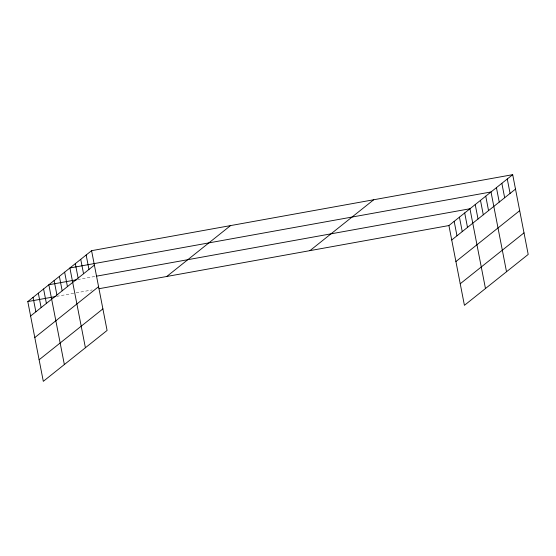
<?xml version="1.0" encoding="UTF-8"?>
<svg xmlns="http://www.w3.org/2000/svg" width="556" height="556" viewBox="0 0 556 556"><rect width="100%" height="100%" fill="white"/><g stroke="black" fill="none" stroke-linecap="round" stroke-linejoin="round"><path stroke-width="0.42" stroke-dasharray="2.78 2.08" d="M77.659 279.571L95.451 276.36M56.608 296.362L75.255 292.998M76.102 292.845L92.199 289.94"/><path stroke-width="0.83" d="M91.58 250.68L107.086 330.452L43.305 381.333L27.8 301.567L91.58 250.68L512.695 174.667L528.2 254.433L464.42 305.32L448.914 225.548L512.695 174.667M30.608 316.003L94.388 265.115M34.799 337.561L98.579 286.681M39.115 359.774L102.895 308.893M166.765 276.478L230.545 225.597M309.949 250.638L373.729 199.75M451.722 239.99L515.502 189.103M455.913 261.549L519.693 210.661M460.229 283.762L524.009 232.874M76.811 279.724L48.845 284.769L64.35 364.541M96.299 276.207L469.959 208.757L485.464 288.529M27.8 301.567L55.76 296.515M98.982 288.717L448.914 225.548M507.274 178.99L510.081 193.425M501.853 183.313L504.66 197.755M496.432 187.643L499.239 202.078M506.516 271.738L491.011 191.966L69.896 267.978L85.402 347.75M485.749 196.164L488.55 210.606M480.488 200.362L483.289 214.804M475.22 204.559L478.028 219.001M464.698 212.955L467.506 227.397M459.437 217.153L462.244 231.595M454.176 221.351L456.983 235.793M86.159 255.002L88.967 269.445M80.738 259.332L83.546 273.767M75.317 263.655L78.125 278.09M64.635 272.176L67.443 286.618M59.374 276.374L62.175 290.816M54.113 280.571L56.914 295.014M43.583 288.967L46.391 303.409M38.322 293.172L41.13 307.607M33.061 297.37L35.869 311.805"/></g></svg>
